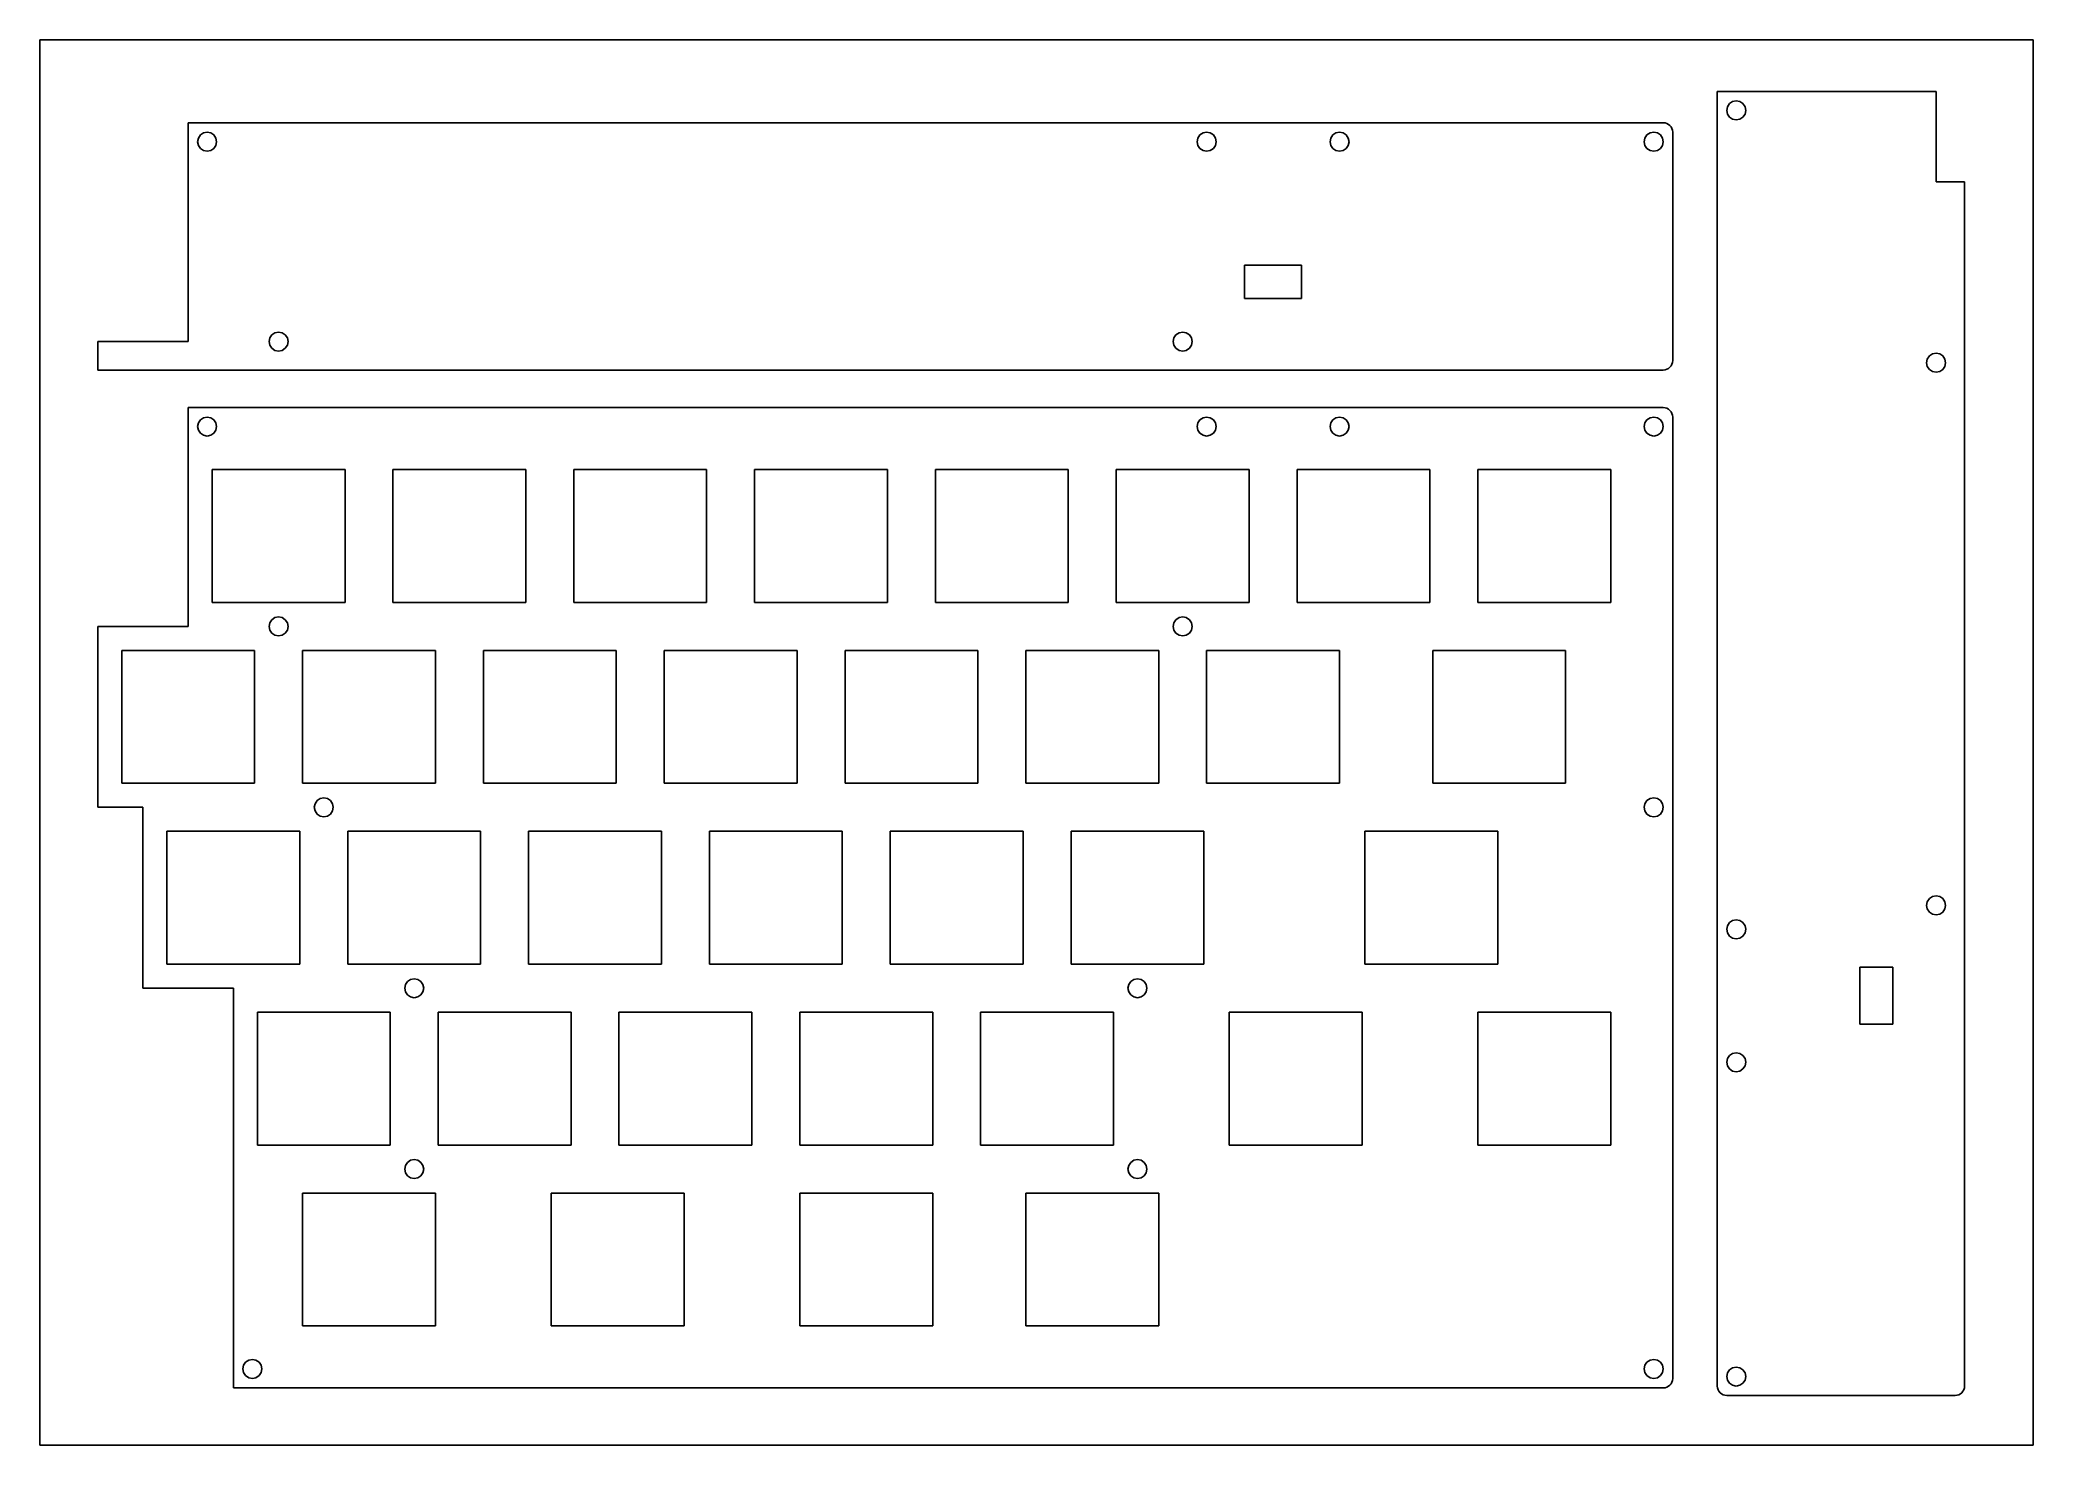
# Model space of a CAD drawing. Extents: x 0 to 210, y 0 to 148.
import ezdxf

# ---------------------------------------------------------------- set-up
doc = ezdxf.new("R2010")
doc.units = 0
doc.header["$MEASUREMENT"] = 0

msp = doc.modelspace()

# ---------------------------------------------------------------- linework, layer by layer
at = {"color": 1}
for p, q in [((199.775, 142.575), (176.725, 142.575)), ((176.725, 142.575), (176.725, 6.22501)), ((177.725, 140.575), (177.801, 140.958)), ((177.801, 140.958), (178.018, 141.282)), ((178.018, 141.282), (178.342, 141.499)), ((178.342, 141.499), (178.725, 141.575)), ((178.725, 141.575), (179.108, 141.499)), ((179.108, 141.499), (179.432, 141.282)), ((179.432, 141.282), (179.649, 140.958)), ((179.649, 140.958), (179.725, 140.575)), ((199.775, 133.05), (199.775, 142.575)), ((171.025, 139.275), (15.625, 139.275)), ((15.625, 139.275), (15.625, 116.225)), ((177.801, 140.192), (177.725, 140.575)), ((178.018, 139.868), (177.801, 140.192)), ((178.342, 139.651), (178.018, 139.868)), ((178.725, 139.575), (178.342, 139.651)), ((179.108, 139.651), (178.725, 139.575)), ((179.432, 139.868), (179.108, 139.651)), ((179.649, 140.192), (179.432, 139.868)), ((179.725, 140.575), (179.649, 140.192)), ((16.625, 137.275), (16.7011, 137.658)), ((16.7011, 136.892), (16.625, 137.275)), ((16.7011, 137.658), (16.9179, 137.982)), ((16.9179, 136.568), (16.7011, 136.892)), ((16.9179, 137.982), (17.2423, 138.199)), ((17.2423, 136.351), (16.9179, 136.568)), ((17.2423, 138.199), (17.625, 138.275)), ((17.625, 138.275), (18.0077, 138.199)), ((18.0077, 138.199), (18.3321, 137.982)), ((18.3321, 136.568), (18.0077, 136.351)), ((18.3321, 137.982), (18.5489, 137.658)), ((18.5489, 136.892), (18.3321, 136.568)), ((18.5489, 137.658), (18.625, 137.275)), ((18.625, 137.275), (18.5489, 136.892)), ((121.925, 137.275), (122.001, 137.658)), ((122.001, 136.892), (121.925, 137.275)), ((122.001, 137.658), (122.218, 137.982)), ((122.218, 136.568), (122.001, 136.892)), ((122.218, 137.982), (122.542, 138.199)), ((122.542, 136.351), (122.218, 136.568)), ((122.542, 138.199), (122.925, 138.275)), ((122.925, 138.275), (123.308, 138.199)), ((123.308, 138.199), (123.632, 137.982)), ((123.632, 136.568), (123.308, 136.351)), ((123.632, 137.982), (123.849, 137.658)), ((123.849, 136.892), (123.632, 136.568)), ((123.849, 137.658), (123.925, 137.275)), ((123.925, 137.275), (123.849, 136.892)), ((135.925, 137.275), (136.001, 137.658)), ((136.001, 136.892), (135.925, 137.275)), ((136.001, 137.658), (136.218, 137.982)), ((136.218, 136.568), (136.001, 136.892)), ((136.218, 137.982), (136.542, 138.199)), ((136.542, 136.351), (136.218, 136.568)), ((136.542, 138.199), (136.925, 138.275)), ((136.925, 138.275), (137.308, 138.199)), ((137.308, 138.199), (137.632, 137.982)), ((137.632, 136.568), (137.308, 136.351)), ((137.632, 137.982), (137.849, 137.658)), ((137.849, 136.892), (137.632, 136.568)), ((137.849, 137.658), (137.925, 137.275)), ((137.925, 137.275), (137.849, 136.892)), ((169.025, 137.275), (169.101, 137.658)), ((169.101, 136.892), (169.025, 137.275)), ((169.101, 137.658), (169.318, 137.982)), ((169.318, 136.568), (169.101, 136.892)), ((169.318, 137.982), (169.642, 138.199)), ((169.642, 136.351), (169.318, 136.568)), ((169.642, 138.199), (170.025, 138.275)), ((170.025, 138.275), (170.408, 138.199)), ((170.408, 138.199), (170.732, 137.982)), ((170.732, 136.568), (170.408, 136.351)), ((170.732, 137.982), (170.949, 137.658)), ((170.949, 136.892), (170.732, 136.568)), ((170.949, 137.658), (171.025, 137.275)), ((171.025, 137.275), (170.949, 136.892)), ((172.025, 114.225), (172.025, 138.275)), ((17.625, 136.275), (17.2423, 136.351)), ((18.0077, 136.351), (17.625, 136.275)), ((122.925, 136.275), (122.542, 136.351)), ((123.308, 136.351), (122.925, 136.275)), ((136.925, 136.275), (136.542, 136.351)), ((137.308, 136.351), (136.925, 136.275)), ((170.025, 136.275), (169.642, 136.351)), ((170.408, 136.351), (170.025, 136.275)), ((202.775, 133.05), (199.775, 133.05)), ((202.775, 6.22501), (202.775, 133.05)), ((126.925, 120.775), (126.925, 124.275)), ((126.925, 124.275), (132.925, 124.275)), ((132.925, 124.275), (132.925, 120.775)), ((132.925, 120.775), (126.925, 120.775)), ((15.625, 116.225), (6.10001, 116.225)), ((6.10001, 116.225), (6.10001, 113.225)), ((24.15, 116.225), (24.2261, 116.608)), ((24.2261, 115.842), (24.15, 116.225)), ((24.2261, 116.608), (24.4429, 116.932)), ((24.4429, 115.518), (24.2261, 115.842)), ((24.4429, 116.932), (24.7673, 117.149)), ((24.7673, 115.301), (24.4429, 115.518)), ((24.7673, 117.149), (25.15, 117.225)), ((25.15, 117.225), (25.5327, 117.149)), ((25.5327, 117.149), (25.8571, 116.932)), ((25.8571, 115.518), (25.5327, 115.301)), ((25.8571, 116.932), (26.0739, 116.608)), ((26.0739, 115.842), (25.8571, 115.518)), ((26.0739, 116.608), (26.15, 116.225)), ((26.15, 116.225), (26.0739, 115.842)), ((119.4, 116.225), (119.476, 116.608)), ((119.476, 115.842), (119.4, 116.225)), ((119.476, 116.608), (119.693, 116.932)), ((119.693, 115.518), (119.476, 115.842)), ((119.693, 116.932), (120.017, 117.149)), ((120.017, 115.301), (119.693, 115.518)), ((120.017, 117.149), (120.4, 117.225)), ((120.4, 117.225), (120.783, 117.149)), ((120.783, 117.149), (121.107, 116.932)), ((121.107, 115.518), (120.783, 115.301)), ((121.107, 116.932), (121.324, 116.608)), ((121.324, 115.842), (121.107, 115.518)), ((121.324, 116.608), (121.4, 116.225)), ((121.4, 116.225), (121.324, 115.842)), ((25.15, 115.225), (24.7673, 115.301)), ((25.5327, 115.301), (25.15, 115.225)), ((120.4, 115.225), (120.017, 115.301)), ((120.783, 115.301), (120.4, 115.225)), ((198.775, 114), (198.851, 114.383)), ((198.851, 113.617), (198.775, 114)), ((198.851, 114.383), (199.068, 114.707)), ((199.068, 113.293), (198.851, 113.617)), ((199.068, 114.707), (199.392, 114.924)), ((199.392, 114.924), (199.775, 115)), ((199.775, 115), (200.158, 114.924)), ((200.158, 114.924), (200.482, 114.707)), ((200.482, 114.707), (200.699, 114.383)), ((200.699, 113.617), (200.482, 113.293)), ((200.699, 114.383), (200.775, 114)), ((200.775, 114), (200.699, 113.617)), ((6.10001, 113.225), (171.025, 113.225)), ((199.392, 113.076), (199.068, 113.293)), ((199.775, 113), (199.392, 113.076)), ((200.158, 113.076), (199.775, 113)), ((200.482, 113.293), (200.158, 113.076)), ((171.025, 109.275), (15.625, 109.275)), ((15.625, 109.275), (15.625, 86.225)), ((16.625, 107.275), (16.7011, 107.658)), ((16.7011, 106.892), (16.625, 107.275)), ((16.7011, 107.658), (16.9179, 107.982)), ((16.9179, 107.982), (17.2423, 108.199)), ((17.2423, 108.199), (17.625, 108.275)), ((17.625, 108.275), (18.0077, 108.199)), ((18.0077, 108.199), (18.3321, 107.982)), ((18.3321, 107.982), (18.5489, 107.658)), ((18.5489, 107.658), (18.625, 107.275)), ((18.625, 107.275), (18.5489, 106.892)), ((121.925, 107.275), (122.001, 107.658)), ((122.001, 106.892), (121.925, 107.275)), ((122.001, 107.658), (122.218, 107.982)), ((122.218, 107.982), (122.542, 108.199)), ((122.542, 108.199), (122.925, 108.275)), ((122.925, 108.275), (123.308, 108.199)), ((123.308, 108.199), (123.632, 107.982)), ((123.632, 107.982), (123.849, 107.658)), ((123.849, 107.658), (123.925, 107.275)), ((123.925, 107.275), (123.849, 106.892)), ((135.925, 107.275), (136.001, 107.658)), ((136.001, 106.892), (135.925, 107.275)), ((136.001, 107.658), (136.218, 107.982)), ((136.218, 107.982), (136.542, 108.199)), ((136.542, 108.199), (136.925, 108.275)), ((136.925, 108.275), (137.308, 108.199)), ((137.308, 108.199), (137.632, 107.982)), ((137.632, 107.982), (137.849, 107.658)), ((137.849, 107.658), (137.925, 107.275)), ((137.925, 107.275), (137.849, 106.892)), ((169.025, 107.275), (169.101, 107.658)), ((169.101, 106.892), (169.025, 107.275)), ((169.101, 107.658), (169.318, 107.982)), ((169.318, 107.982), (169.642, 108.199)), ((169.642, 108.199), (170.025, 108.275)), ((170.025, 108.275), (170.408, 108.199)), ((170.408, 108.199), (170.732, 107.982)), ((170.732, 107.982), (170.949, 107.658)), ((170.949, 107.658), (171.025, 107.275)), ((171.025, 107.275), (170.949, 106.892)), ((172.025, 7.02501), (172.025, 108.275)), ((16.9179, 106.568), (16.7011, 106.892)), ((17.2423, 106.351), (16.9179, 106.568)), ((17.625, 106.275), (17.2423, 106.351)), ((18.0077, 106.351), (17.625, 106.275)), ((18.3321, 106.568), (18.0077, 106.351)), ((18.5489, 106.892), (18.3321, 106.568)), ((122.218, 106.568), (122.001, 106.892)), ((122.542, 106.351), (122.218, 106.568)), ((122.925, 106.275), (122.542, 106.351)), ((123.308, 106.351), (122.925, 106.275)), ((123.632, 106.568), (123.308, 106.351)), ((123.849, 106.892), (123.632, 106.568)), ((136.218, 106.568), (136.001, 106.892)), ((136.542, 106.351), (136.218, 106.568)), ((136.925, 106.275), (136.542, 106.351)), ((137.308, 106.351), (136.925, 106.275)), ((137.632, 106.568), (137.308, 106.351)), ((137.849, 106.892), (137.632, 106.568)), ((169.318, 106.568), (169.101, 106.892)), ((169.642, 106.351), (169.318, 106.568)), ((170.025, 106.275), (169.642, 106.351)), ((170.408, 106.351), (170.025, 106.275)), ((170.732, 106.568), (170.408, 106.351)), ((170.949, 106.892), (170.732, 106.568)), ((18.15, 88.75), (18.15, 102.75)), ((18.15, 102.75), (32.15, 102.75)), ((32.15, 102.75), (32.15, 88.75)), ((37.2, 88.75), (37.2, 102.75)), ((37.2, 102.75), (51.2, 102.75)), ((51.2, 102.75), (51.2, 88.75)), ((56.25, 88.75), (56.25, 102.75)), ((56.25, 102.75), (70.25, 102.75)), ((70.25, 102.75), (70.25, 88.75)), ((75.3, 88.75), (75.3, 102.75)), ((75.3, 102.75), (89.3, 102.75)), ((89.3, 102.75), (89.3, 88.75)), ((94.35, 88.75), (94.35, 102.75)), ((94.35, 102.75), (108.35, 102.75)), ((108.35, 102.75), (108.35, 88.75)), ((113.4, 88.75), (113.4, 102.75)), ((113.4, 102.75), (127.4, 102.75)), ((127.4, 102.75), (127.4, 88.75)), ((132.45, 88.75), (132.45, 102.75)), ((132.45, 102.75), (146.45, 102.75)), ((146.45, 102.75), (146.45, 88.75)), ((151.5, 88.75), (151.5, 102.75)), ((151.5, 102.75), (165.5, 102.75)), ((165.5, 102.75), (165.5, 88.75)), ((32.15, 88.75), (18.15, 88.75)), ((51.2, 88.75), (37.2, 88.75)), ((70.25, 88.75), (56.25, 88.75)), ((89.3, 88.75), (75.3, 88.75)), ((108.35, 88.75), (94.35, 88.75)), ((127.4, 88.75), (113.4, 88.75)), ((146.45, 88.75), (132.45, 88.75)), ((165.5, 88.75), (151.5, 88.75)), ((15.625, 86.225), (6.10001, 86.225)), ((6.10001, 86.225), (6.10001, 67.175)), ((24.15, 86.225), (24.2261, 86.6077)), ((24.2261, 85.8423), (24.15, 86.225)), ((24.2261, 86.6077), (24.4429, 86.9321)), ((24.4429, 86.9321), (24.7673, 87.1489)), ((24.7673, 87.1489), (25.15, 87.225)), ((25.15, 87.225), (25.5327, 87.1489)), ((25.5327, 87.1489), (25.8571, 86.9321)), ((25.8571, 86.9321), (26.0739, 86.6077)), ((26.0739, 86.6077), (26.15, 86.225)), ((26.15, 86.225), (26.0739, 85.8423)), ((119.4, 86.225), (119.476, 86.6077)), ((119.476, 85.8423), (119.4, 86.225)), ((119.476, 86.6077), (119.693, 86.9321)), ((119.693, 86.9321), (120.017, 87.1489)), ((120.017, 87.1489), (120.4, 87.225)), ((120.4, 87.225), (120.783, 87.1489)), ((120.783, 87.1489), (121.107, 86.9321)), ((121.107, 86.9321), (121.324, 86.6077)), ((121.324, 86.6077), (121.4, 86.225)), ((121.4, 86.225), (121.324, 85.8423)), ((24.4429, 85.5179), (24.2261, 85.8423)), ((24.7673, 85.3011), (24.4429, 85.5179)), ((25.15, 85.225), (24.7673, 85.3011)), ((25.5327, 85.3011), (25.15, 85.225)), ((25.8571, 85.5179), (25.5327, 85.3011)), ((26.0739, 85.8423), (25.8571, 85.5179)), ((119.693, 85.5179), (119.476, 85.8423)), ((120.017, 85.3011), (119.693, 85.5179)), ((120.4, 85.225), (120.017, 85.3011)), ((120.783, 85.3011), (120.4, 85.225)), ((121.107, 85.5179), (120.783, 85.3011)), ((121.324, 85.8423), (121.107, 85.5179)), ((8.625, 69.7), (8.625, 83.7)), ((8.625, 83.7), (22.625, 83.7)), ((22.625, 83.7), (22.625, 69.7)), ((27.675, 69.7), (27.675, 83.7)), ((27.675, 83.7), (41.675, 83.7)), ((41.675, 83.7), (41.675, 69.7)), ((46.725, 69.7), (46.725, 83.7)), ((46.725, 83.7), (60.725, 83.7)), ((60.725, 83.7), (60.725, 69.7)), ((65.775, 69.7), (65.775, 83.7)), ((65.775, 83.7), (79.775, 83.7)), ((79.775, 83.7), (79.775, 69.7)), ((84.825, 69.7), (84.825, 83.7)), ((84.825, 83.7), (98.825, 83.7)), ((98.825, 83.7), (98.825, 69.7)), ((103.875, 69.7), (103.875, 83.7)), ((103.875, 83.7), (117.875, 83.7)), ((117.875, 83.7), (117.875, 69.7)), ((122.925, 69.7), (122.925, 83.7)), ((122.925, 83.7), (136.925, 83.7)), ((136.925, 83.7), (136.925, 69.7)), ((146.738, 69.7), (146.738, 83.7)), ((146.738, 83.7), (160.737, 83.7)), ((160.737, 83.7), (160.737, 69.7)), ((22.625, 69.7), (8.625, 69.7)), ((41.675, 69.7), (27.675, 69.7)), ((60.725, 69.7), (46.725, 69.7)), ((79.775, 69.7), (65.775, 69.7)), ((98.825, 69.7), (84.825, 69.7)), ((117.875, 69.7), (103.875, 69.7)), ((136.925, 69.7), (122.925, 69.7)), ((160.737, 69.7), (146.738, 69.7)), ((28.9125, 67.175), (28.9886, 67.5577)), ((28.9886, 67.5577), (29.2054, 67.8821)), ((29.2054, 67.8821), (29.5298, 68.0989)), ((29.5298, 68.0989), (29.9125, 68.175)), ((29.9125, 68.175), (30.2952, 68.0989)), ((30.2952, 68.0989), (30.6196, 67.8821)), ((30.6196, 67.8821), (30.8364, 67.5577)), ((30.8364, 67.5577), (30.9125, 67.175)), ((169.025, 67.175), (169.101, 67.5577)), ((169.101, 67.5577), (169.318, 67.8821)), ((169.318, 67.8821), (169.642, 68.0989)), ((169.642, 68.0989), (170.025, 68.175)), ((170.025, 68.175), (170.408, 68.0989)), ((170.408, 68.0989), (170.732, 67.8821)), ((170.732, 67.8821), (170.949, 67.5577)), ((170.949, 67.5577), (171.025, 67.175)), ((6.10001, 67.175), (10.8625, 67.175)), ((10.8625, 67.175), (10.8625, 48.125)), ((28.9886, 66.7923), (28.9125, 67.175)), ((29.2054, 66.4679), (28.9886, 66.7923)), ((29.5298, 66.2511), (29.2054, 66.4679)), ((29.9125, 66.175), (29.5298, 66.2511)), ((30.2952, 66.2511), (29.9125, 66.175)), ((30.6196, 66.4679), (30.2952, 66.2511)), ((30.8364, 66.7923), (30.6196, 66.4679)), ((30.9125, 67.175), (30.8364, 66.7923)), ((169.101, 66.7923), (169.025, 67.175)), ((169.318, 66.4679), (169.101, 66.7923)), ((169.642, 66.2511), (169.318, 66.4679)), ((170.025, 66.175), (169.642, 66.2511)), ((170.408, 66.2511), (170.025, 66.175)), ((170.732, 66.4679), (170.408, 66.2511)), ((170.949, 66.7923), (170.732, 66.4679)), ((171.025, 67.175), (170.949, 66.7923)), ((13.3875, 50.65), (13.3875, 64.65)), ((13.3875, 64.65), (27.3875, 64.65)), ((27.3875, 64.65), (27.3875, 50.65)), ((32.4375, 50.65), (32.4375, 64.65)), ((32.4375, 64.65), (46.4375, 64.65)), ((46.4375, 64.65), (46.4375, 50.65)), ((51.4875, 50.65), (51.4875, 64.65)), ((51.4875, 64.65), (65.4875, 64.65)), ((65.4875, 64.65), (65.4875, 50.65)), ((70.5375, 50.65), (70.5375, 64.65)), ((70.5375, 64.65), (84.5375, 64.65)), ((84.5375, 64.65), (84.5375, 50.65)), ((89.5875, 50.65), (89.5875, 64.65)), ((89.5875, 64.65), (103.588, 64.65)), ((103.588, 64.65), (103.588, 50.65)), ((108.638, 50.65), (108.638, 64.65)), ((108.638, 64.65), (122.638, 64.65)), ((122.638, 64.65), (122.638, 50.65)), ((139.594, 50.65), (139.594, 64.65)), ((139.594, 64.65), (153.594, 64.65)), ((153.594, 64.65), (153.594, 50.65)), ((198.775, 56.85), (198.851, 57.2327)), ((198.851, 56.4673), (198.775, 56.85)), ((198.851, 57.2327), (199.068, 57.5571)), ((199.068, 57.5571), (199.392, 57.7739)), ((199.392, 57.7739), (199.775, 57.85)), ((199.775, 57.85), (200.158, 57.7739)), ((200.158, 57.7739), (200.482, 57.5571)), ((200.482, 57.5571), (200.699, 57.2327)), ((200.699, 57.2327), (200.775, 56.85)), ((200.775, 56.85), (200.699, 56.4673)), ((177.725, 54.325), (177.801, 54.7077)), ((177.801, 54.7077), (178.018, 55.0321)), ((178.018, 55.0321), (178.342, 55.2489)), ((178.342, 55.2489), (178.725, 55.325)), ((178.725, 55.325), (179.108, 55.2489)), ((179.108, 55.2489), (179.432, 55.0321)), ((179.432, 55.0321), (179.649, 54.7077)), ((179.649, 54.7077), (179.725, 54.325)), ((199.068, 56.1429), (198.851, 56.4673)), ((199.392, 55.9261), (199.068, 56.1429)), ((199.775, 55.85), (199.392, 55.9261)), ((200.158, 55.9261), (199.775, 55.85)), ((200.482, 56.1429), (200.158, 55.9261)), ((200.699, 56.4673), (200.482, 56.1429)), ((177.801, 53.9423), (177.725, 54.325)), ((178.018, 53.6179), (177.801, 53.9423)), ((178.342, 53.4011), (178.018, 53.6179)), ((178.725, 53.325), (178.342, 53.4011)), ((179.108, 53.4011), (178.725, 53.325)), ((179.432, 53.6179), (179.108, 53.4011)), ((179.649, 53.9423), (179.432, 53.6179)), ((179.725, 54.325), (179.649, 53.9423)), ((27.3875, 50.65), (13.3875, 50.65)), ((46.4375, 50.65), (32.4375, 50.65)), ((65.4875, 50.65), (51.4875, 50.65)), ((84.5375, 50.65), (70.5375, 50.65)), ((103.588, 50.65), (89.5875, 50.65)), ((122.638, 50.65), (108.638, 50.65)), ((153.594, 50.65), (139.594, 50.65)), ((38.4375, 48.125), (38.5136, 48.5077)), ((38.5136, 48.5077), (38.7304, 48.8321)), ((38.7304, 48.8321), (39.0548, 49.0489)), ((39.0548, 49.0489), (39.4375, 49.125)), ((39.4375, 49.125), (39.8202, 49.0489)), ((39.8202, 49.0489), (40.1446, 48.8321)), ((40.1446, 48.8321), (40.3614, 48.5077)), ((40.3614, 48.5077), (40.4375, 48.125)), ((114.638, 48.125), (114.714, 48.5077)), ((114.714, 48.5077), (114.93, 48.8321)), ((114.93, 48.8321), (115.255, 49.0489)), ((115.255, 49.0489), (115.638, 49.125)), ((115.638, 49.125), (116.02, 49.0489)), ((116.02, 49.0489), (116.345, 48.8321)), ((116.345, 48.8321), (116.561, 48.5077)), ((116.561, 48.5077), (116.638, 48.125)), ((191.725, 44.325), (191.725, 50.325)), ((191.725, 50.325), (195.225, 50.325)), ((195.225, 50.325), (195.225, 44.325)), ((10.8625, 48.125), (20.3875, 48.125)), ((20.3875, 48.125), (20.3875, 6.02501)), ((38.5136, 47.7423), (38.4375, 48.125)), ((38.7304, 47.4179), (38.5136, 47.7423)), ((39.0548, 47.2011), (38.7304, 47.4179)), ((39.4375, 47.125), (39.0548, 47.2011)), ((39.8202, 47.2011), (39.4375, 47.125)), ((40.1446, 47.4179), (39.8202, 47.2011)), ((40.3614, 47.7423), (40.1446, 47.4179)), ((40.4375, 48.125), (40.3614, 47.7423)), ((114.714, 47.7423), (114.638, 48.125)), ((114.93, 47.4179), (114.714, 47.7423)), ((115.255, 47.2011), (114.93, 47.4179)), ((115.638, 47.125), (115.255, 47.2011)), ((116.02, 47.2011), (115.638, 47.125)), ((116.345, 47.4179), (116.02, 47.2011)), ((116.561, 47.7423), (116.345, 47.4179)), ((116.638, 48.125), (116.561, 47.7423)), ((22.9125, 31.6), (22.9125, 45.6)), ((22.9125, 45.6), (36.9125, 45.6)), ((36.9125, 45.6), (36.9125, 31.6)), ((41.9625, 31.6), (41.9625, 45.6)), ((41.9625, 45.6), (55.9625, 45.6)), ((55.9625, 45.6), (55.9625, 31.6)), ((61.0125, 31.6), (61.0125, 45.6)), ((61.0125, 45.6), (75.0125, 45.6)), ((75.0125, 45.6), (75.0125, 31.6)), ((80.0625, 31.6), (80.0625, 45.6)), ((80.0625, 45.6), (94.0625, 45.6)), ((94.0625, 45.6), (94.0625, 31.6)), ((99.1125, 31.6), (99.1125, 45.6)), ((99.1125, 45.6), (113.113, 45.6)), ((113.113, 45.6), (113.113, 31.6)), ((125.306, 31.6), (125.306, 45.6)), ((125.306, 45.6), (139.306, 45.6)), ((139.306, 45.6), (139.306, 31.6)), ((151.5, 31.6), (151.5, 45.6)), ((151.5, 45.6), (165.5, 45.6)), ((165.5, 45.6), (165.5, 31.6)), ((195.225, 44.325), (191.725, 44.325)), ((177.725, 40.325), (177.801, 40.7077)), ((177.801, 39.9423), (177.725, 40.325)), ((177.801, 40.7077), (178.018, 41.0321)), ((178.018, 39.6179), (177.801, 39.9423)), ((178.018, 41.0321), (178.342, 41.2489)), ((178.342, 41.2489), (178.725, 41.325)), ((178.725, 41.325), (179.108, 41.2489)), ((179.108, 41.2489), (179.432, 41.0321)), ((179.432, 41.0321), (179.649, 40.7077)), ((179.649, 39.9423), (179.432, 39.6179)), ((179.649, 40.7077), (179.725, 40.325)), ((179.725, 40.325), (179.649, 39.9423)), ((178.342, 39.4011), (178.018, 39.6179)), ((178.725, 39.325), (178.342, 39.4011)), ((179.108, 39.4011), (178.725, 39.325)), ((179.432, 39.6179), (179.108, 39.4011)), ((36.9125, 31.6), (22.9125, 31.6)), ((55.9625, 31.6), (41.9625, 31.6)), ((75.0125, 31.6), (61.0125, 31.6)), ((94.0625, 31.6), (80.0625, 31.6)), ((113.113, 31.6), (99.1125, 31.6)), ((139.306, 31.6), (125.306, 31.6)), ((165.5, 31.6), (151.5, 31.6)), ((38.4375, 29.075), (38.5136, 29.4577)), ((38.5136, 29.4577), (38.7304, 29.7821)), ((38.7304, 29.7821), (39.0548, 29.9989)), ((39.0548, 29.9989), (39.4375, 30.075)), ((39.4375, 30.075), (39.8202, 29.9989)), ((39.8202, 29.9989), (40.1446, 29.7821)), ((40.1446, 29.7821), (40.3614, 29.4577)), ((40.3614, 29.4577), (40.4375, 29.075)), ((114.638, 29.075), (114.714, 29.4577)), ((114.714, 29.4577), (114.93, 29.7821)), ((114.93, 29.7821), (115.255, 29.9989)), ((115.255, 29.9989), (115.638, 30.075)), ((115.638, 30.075), (116.02, 29.9989)), ((116.02, 29.9989), (116.345, 29.7821)), ((116.345, 29.7821), (116.561, 29.4577)), ((116.561, 29.4577), (116.638, 29.075)), ((38.5136, 28.6923), (38.4375, 29.075)), ((38.7304, 28.3679), (38.5136, 28.6923)), ((39.0548, 28.1511), (38.7304, 28.3679)), ((39.4375, 28.075), (39.0548, 28.1511)), ((39.8202, 28.1511), (39.4375, 28.075)), ((40.1446, 28.3679), (39.8202, 28.1511)), ((40.3614, 28.6923), (40.1446, 28.3679)), ((40.4375, 29.075), (40.3614, 28.6923)), ((114.714, 28.6923), (114.638, 29.075)), ((114.93, 28.3679), (114.714, 28.6923)), ((115.255, 28.1511), (114.93, 28.3679)), ((115.638, 28.075), (115.255, 28.1511)), ((116.02, 28.1511), (115.638, 28.075)), ((116.345, 28.3679), (116.02, 28.1511)), ((116.561, 28.6923), (116.345, 28.3679)), ((116.638, 29.075), (116.561, 28.6923)), ((27.675, 12.55), (27.675, 26.55)), ((27.675, 26.55), (41.675, 26.55)), ((41.675, 26.55), (41.675, 12.55)), ((53.8688, 12.55), (53.8688, 26.55)), ((53.8688, 26.55), (67.8688, 26.55)), ((67.8688, 26.55), (67.8688, 12.55)), ((80.0625, 12.55), (80.0625, 26.55)), ((80.0625, 26.55), (94.0625, 26.55)), ((94.0625, 26.55), (94.0625, 12.55)), ((103.875, 12.55), (103.875, 26.55)), ((103.875, 26.55), (117.875, 26.55)), ((117.875, 26.55), (117.875, 12.55)), ((41.675, 12.55), (27.675, 12.55)), ((67.8688, 12.55), (53.8688, 12.55)), ((94.0625, 12.55), (80.0625, 12.55)), ((117.875, 12.55), (103.875, 12.55)), ((21.3875, 8.02501), (21.4636, 8.40768)), ((21.4636, 8.40768), (21.6804, 8.73212)), ((21.6804, 8.73212), (22.0048, 8.94888)), ((22.0048, 8.94888), (22.3875, 9.02501)), ((22.3875, 9.02501), (22.7702, 8.94888)), ((22.7702, 8.94888), (23.0946, 8.73212)), ((23.0946, 8.73212), (23.3114, 8.40768)), ((23.3114, 8.40768), (23.3875, 8.02501)), ((169.025, 8.02501), (169.101, 8.40768)), ((169.101, 8.40768), (169.318, 8.73212)), ((169.318, 8.73212), (169.642, 8.94888)), ((169.642, 8.94888), (170.025, 9.02501)), ((170.025, 9.02501), (170.408, 8.94888)), ((170.408, 8.94888), (170.732, 8.73212)), ((170.732, 8.73212), (170.949, 8.40768)), ((170.949, 8.40768), (171.025, 8.02501)), ((21.4636, 7.64232), (21.3875, 8.02501)), ((21.6804, 7.3179), (21.4636, 7.64232)), ((22.0048, 7.10112), (21.6804, 7.3179)), ((22.3875, 7.02501), (22.0048, 7.10112)), ((22.7702, 7.10112), (22.3875, 7.02501)), ((23.0946, 7.3179), (22.7702, 7.10112)), ((23.3114, 7.64232), (23.0946, 7.3179)), ((23.3875, 8.02501), (23.3114, 7.64232)), ((169.101, 7.64232), (169.025, 8.02501)), ((169.318, 7.3179), (169.101, 7.64232)), ((169.642, 7.10112), (169.318, 7.3179)), ((170.025, 7.02501), (169.642, 7.10112)), ((170.408, 7.10112), (170.025, 7.02501)), ((170.732, 7.3179), (170.408, 7.10112)), ((170.949, 7.64232), (170.732, 7.3179)), ((171.025, 8.02501), (170.949, 7.64232)), ((177.725, 7.22501), (177.801, 7.6077)), ((177.801, 6.84233), (177.725, 7.22501)), ((177.801, 7.6077), (178.018, 7.93211)), ((178.018, 6.5179), (177.801, 6.84233)), ((178.018, 7.93211), (178.342, 8.14888)), ((178.342, 6.30113), (178.018, 6.5179)), ((178.342, 8.14888), (178.725, 8.22501)), ((178.725, 6.22501), (178.342, 6.30113)), ((178.725, 8.22501), (179.108, 8.14888)), ((179.108, 6.30113), (178.725, 6.22501)), ((179.108, 8.14888), (179.432, 7.93211)), ((179.432, 6.5179), (179.108, 6.30113)), ((179.432, 7.93211), (179.649, 7.6077)), ((179.649, 6.84233), (179.432, 6.5179)), ((179.649, 7.6077), (179.725, 7.22501)), ((179.725, 7.22501), (179.649, 6.84233)), ((20.3875, 6.02501), (171.025, 6.02501)), ((177.725, 5.22501), (201.775, 5.22501))]:
    msp.add_line(p, q, dxfattribs=at)
at = {"linetype": 'ByBlock'}
msp.add_lwpolyline([(0, 0), (0, 148), (210, 148), (210, 0)], close=True, dxfattribs=at)
at = {"color": 1}
for centre, start, end in [((171.025, 138.275), 0, 90), ((171.025, 114.225), 270, 0), ((171.025, 108.275), 0, 90), ((171.025, 7.02501), 270, 0), ((177.725, 6.22501), 180, 270), ((201.775, 6.22501), 270, 0)]:
    msp.add_arc(centre, 1, start, end, dxfattribs=at)

doc.saveas('drawing.dxf')
